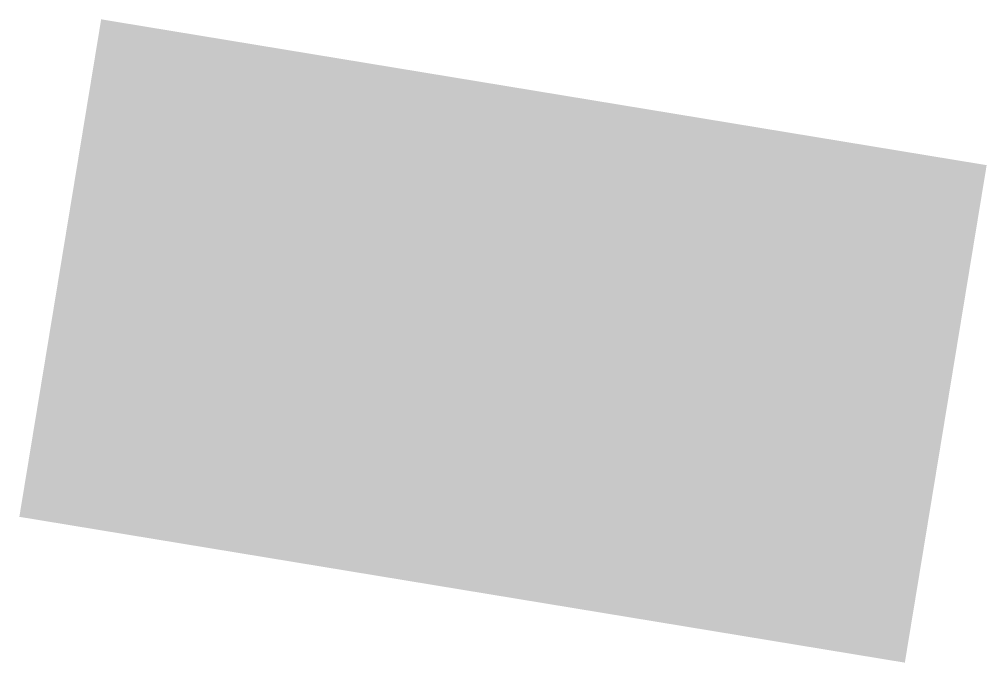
# Model space of a CAD drawing. Header units: inches. Extents: x 667632 to 669648, y 2292964 to 2294303.
import ezdxf

# ---------------------------------------------------------------- set-up
doc = ezdxf.new("R2010")
doc.units = ezdxf.units.IN
doc.header["$MEASUREMENT"] = 0

msp = doc.modelspace()

# ---------------------------------------------------------------- hatches: boundary and pattern name
msp.add_hatch(color=256).paths.add_polyline_path([(667802.5, 2294303.4), (669647.7, 2293999.7), (669477.2, 2292963.6), (667632, 2293267.3), (667802.5, 2294303.4)], flags=0)

doc.saveas('drawing.dxf')
